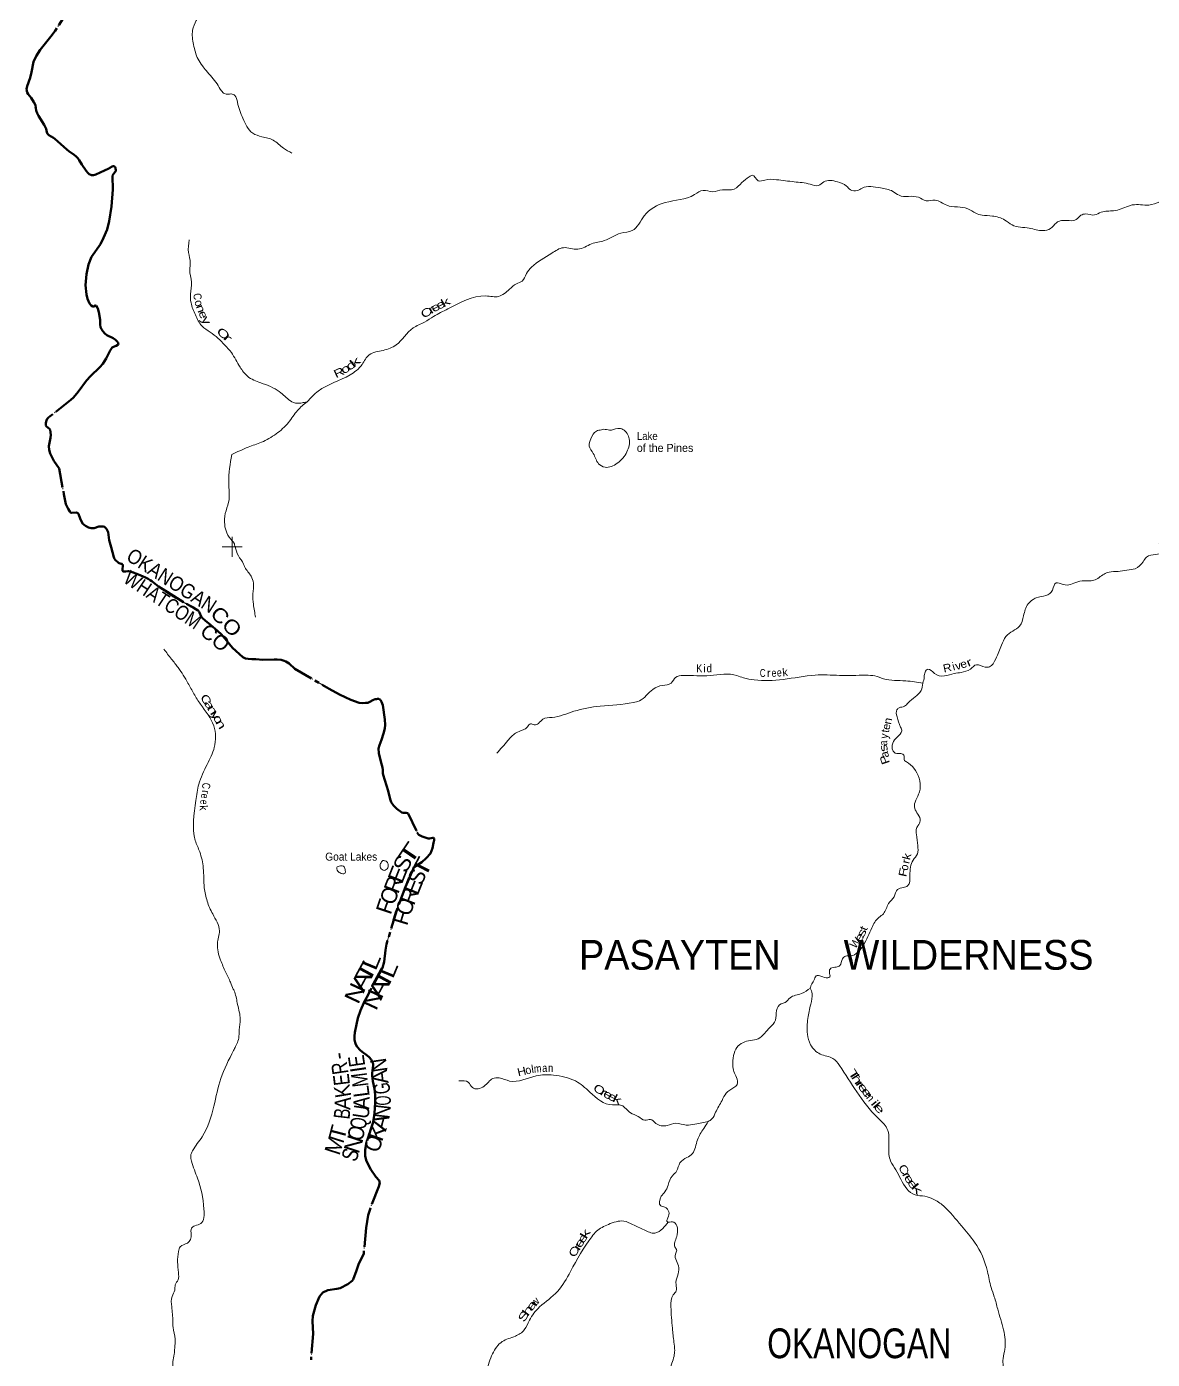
# Model space of a CAD drawing. Header units: feet. Extents: x -2 to 244583, y 367190 to 553316.
# Drawn here: x 55629 to 83775, y 485303 to 518618 of the extents above; entities that cross this region are included whole.
import ezdxf
from ezdxf.enums import TextEntityAlignment as Align

# ---------------------------------------------------------------- set-up
doc = ezdxf.new("R2010")
doc.units = ezdxf.units.FT
doc.header["$LTSCALE"] = 80
doc.linetypes.add('DOT_DASHED', pattern=[7.7, 5, -1.2, 0.3, -1.2])
doc.linetypes.add('LONG_DASH_SHORT_DASH', pattern=[9.9, 6, -1.2, 1.5, -1.2])
for name, color, linetype, lineweight in [('11', 7, 'LONG_DASH_SHORT_DASH', 60), ('39', 7, 'Continuous', 13), ('4', 7, 'Continuous', 13), ('41', 7, 'Continuous', 13), ('44', 7, 'DOT_DASHED', 13)]:
    doc.layers.add(name, color=color, linetype=linetype, lineweight=lineweight)
doc.layers.add('12', color=7, linetype='Continuous')

msp = doc.modelspace()

# ---------------------------------------------------------------- linework, layer by layer
at = {"layer": '11'}
for points in [[(56692.47, 519063.15), (56339.16, 518513.79), (56237.49, 518375.13), (55963.54, 518038.21), (55864.73, 517884.37), (55800.1, 517734.84), (55749.51, 517476.55), (55720.14, 517341.46), (55642.82, 517130.85), (55629.06, 517059.5), (55629.57, 517014.33), (55643.24, 516969.03), (55668.42, 516927.44), (55739.88, 516840.69), (55810.92, 516730.32), (55859.66, 516636.76), (55853.53, 516625.92), (55858.83, 516583.78), (55870.88, 516521.79), (55891.27, 516455.76), (55922.51, 516391), (56063.66, 516164.04), (56101.76, 516096.59), (56114.9, 516065.14), (56132.35, 515977.48), (56147.17, 515941.22), (56183.77, 515903.58), (56242.33, 515870.19), (56298.26, 515840.66), (56333.1, 515813.78), (56631.94, 515543.9), (56685.09, 515502.98), (56818.77, 515414.67), (56868.38, 515374.53), (56909.38, 515329.56), (56944.56, 515277.14), (57004.97, 515171.3), (57116.39, 515010.92), (57155.17, 514964.61), (57193.35, 514931.2), (57229.88, 514910.92), (57248.17, 514905.06), (57264.94, 514902.47), (57286.92, 514902.36), (57302.77, 514904.2), (57330.17, 514910.37), (57355.29, 514918.67), (57680.76, 515068.31), (57710.88, 515084.89), (57765.75, 515118.23), (57789.71, 515127.91), (57802.2, 515130.52), (57805.27, 515130.73)], [(57805.27, 515130.73), (57810.26, 515131.09), (57816.88, 515130.34), (57822.9, 515127.91), (57829.37, 515123.1), (57835.74, 515115.63), (57841.07, 515106.71), (57847.92, 515090.06), (57853.91, 515066.53), (57857.38, 515035.42), (57856.23, 515017.43), (57849.52, 514999.16), (57836.12, 514978.16), (57793.31, 514924.05), (57779.44, 514898.95), (57774.54, 514880.24), (57780.12, 514545.37), (57746.98, 514123.7), (57695.34, 513757.92), (57642.01, 513548.84), (57552.32, 513336.55), (57472, 513180.61), (57252.27, 512863.11), (57175.7, 512675.79), (57126.52, 512431.01), (57104.42, 512153.7), (57121.75, 511923.21), (57149.86, 511817.74), (57200.88, 511700.67), (57240.95, 511650.31), (57285.17, 511620.45), (57304.83, 511625.94), (57347.42, 511650.38), (57365.77, 511648.1), (57405.12, 511576.17), (57433.57, 511482.19), (57469.81, 511285.48), (57468.65, 511168.69), (57479.11, 511107.94), (57501.43, 511055.03), (57530.12, 511009.36), (57584.9, 510944.05), (57633.66, 510904.03), (57794.36, 510830.16), (57849.29, 510792.99), (57895.41, 510743.75), (57915.13, 510711.89), (57921.77, 510690.93), (57918.1, 510670.51), (57908.84, 510660.54), (57867.86, 510639.83), (57801.9, 510614.56), (57768.22, 510593.75), (57717.95, 510520.67), (57617.45, 510323.84), (57534.02, 510186.21), (57461.02, 510105.3), (57226.1, 509884.98), (57122.73, 509772.92), (56920.85, 509493.47), (56800.91, 509348.49), (56733.55, 509286.38), (56175.73, 508847.33), (56144.65, 508816.46), (56121.94, 508770.05), (56110.47, 508716.59), (56110.8, 508649.37), (56124.48, 508618.89), (56201.13, 508564.98), (56220.77, 508539.3), (56229.6, 508416.22), (56223.81, 508336.95), (56180.76, 508132.93), (56188.79, 508041.71), (56218.96, 507951.11), (56310.06, 507768.59), (56440.47, 507569.1), (56560.18, 506933.21), (56610.72, 506684.02), (56664.78, 506565.06), (56704.73, 506499.22), (56725.91, 506476.56), (56752.51, 506467.83), (56874.24, 506469.53), (56905.05, 506459.88), (56922.35, 506441.15), (56942.38, 506392.58), (56980.84, 506280.93), (57035.04, 506193.25), (57096.47, 506138.59), (57176.83, 506097.94), (57242.06, 506081.66), (57315.08, 506077.49), (57436.95, 506119.29), (57492.78, 506126.98), (57543.96, 506124.66), (57577.55, 506111.96), (57628.7, 506063.23), (57663.37, 505981.46), (57691.76, 505780.88), (57741.39, 505608.53)], [(57741.81, 505606.92), (57807.94, 505353.11), (57816.08, 505328.29), (57826.1, 505310.51), (57839.74, 505292.87), (57860.99, 505271.2), (57897.95, 505238.65), (57913.29, 505225.35), (57924.77, 505218.09), (57942.98, 505209.93), (57992.88, 505193.51), (58010.33, 505185.89), (58022.79, 505177.9), (58029.49, 505170.49), (58035.06, 505156.23), (58036.37, 505136.46), (58024.14, 505052.59), (58024.26, 505028.49), (58028.79, 505013.97), (58035.76, 505005.38), (58049.8, 504998.4), (58071.7, 504994.34), (58109.42, 504996), (58159.36, 505002.48), (58175.08, 505003.01), (58205.37, 504998.36), (58266.47, 504978.98), (58381.99, 504939.81), (58483.01, 504898.98), (58598.49, 504848.2), (58665.59, 504813.5), (58720.49, 504779.47), (58758.86, 504752.3), (58929.89, 504621.39), (59141.4, 504486.46), (59628.44, 504186.18), (59814.14, 504083.37), (59897.74, 504033.98), (59917.87, 504019.88), (59926.86, 504011.1), (59936.1, 503999.68), (59943.51, 503988.33), (59952.34, 503971.79), (59992.82, 503874.69), (60006.26, 503852.46), (60018.34, 503837.92), (60089.21, 503776.99), (60225.03, 503666.82), (60346.44, 503560.78), (60484.14, 503437.66), (60552.44, 503363.43), (60773.88, 503088.59)], [(60773.88, 503088.59), (61033.71, 502858.7), (61104.42, 502826.27), (61164.1, 502813.54), (61259.04, 502806.04), (61358.05, 502802.74), (61535.06, 502790.3), (61820.03, 502799.95), (61892.85, 502798.46), (61994.59, 502786.59), (62066.16, 502768.34), (62111.56, 502750.68), (62189.38, 502698.32), (62337.23, 502568.24), (63196.18, 502061.17), (63447.73, 501924.94), (63736.92, 501793.65), (63941.34, 501718.57), (64020.72, 501708.79), (64097.87, 501711.08), (64159.62, 501718.78), (64194.42, 501730), (64303.27, 501789.65), (64341.47, 501802.54), (64374.78, 501810.16), (64405.54, 501813.41), (64431.38, 501811.01), (64457.31, 501800.53), (64472.8, 501787.7), (64504.37, 501743.9), (64521.85, 501702.19), (64532.81, 501653.48), (64586.16, 501295.65), (64591.95, 501162.08), (64583.19, 501076.24), (64552.23, 500950.15), (64501.93, 500790.81), (64447.76, 500654.49), (64430.54, 500573.68), (64435.89, 500453.12), (64488.39, 500245.33), (64524.45, 500099.7), (64532.38, 500039.31), (64532.95, 499960.91), (64541.45, 499915.42), (64669.22, 499517.66), (64715.25, 499306.15), (64741.21, 499234.12), (64797.99, 499149.53), (64885.19, 499065.44), (65009.39, 498972.39), (65044.76, 498964.24), (65121.8, 498962.6), (65150.72, 498958.12), (65171.4, 498947.62), (65396.44, 498467.97), (65436.25, 498416.21), (65520.2, 498371.36), (65667.37, 498325.96), (65697.66, 498325.71), (65781.09, 498342.26), (65803.64, 498338.66), (65816.9, 498324.28), (65821.73, 498301.65), (65819.77, 498278.01), (65801.95, 498212.24), (65777.41, 498083.71), (65727.68, 497948.7), (65621.73, 497833.27), (65507.45, 497730.65), (65328.37, 497617.35), (65312.27, 497603.83), (65293.36, 497555.86), (65105.19, 497118.73), (64882.12, 496536.01), (64627.15, 495683.9), (64599.09, 495528.09), (64567.91, 495239.68), (64526.77, 495089.08), (64197.48, 494483.43), (64058.98, 494212.89), (63978.53, 494023.04), (63912.74, 493829.65), (63872.87, 493677.62), (63837.09, 493472.21), (63828.66, 493381.23), (63825.7, 493287.37), (63839.04, 493223.88), (63860.74, 493175.96), (63897.09, 493118.55), (63968.75, 493031.2), (64016.14, 492991.36), (64146.79, 492900.74), (64192.6, 492857.48), (64242.76, 492796.03), (64269.09, 492752.09), (64282, 492718.2), (64288.96, 492681.48)], [(64288.96, 492681.48), (64290.81, 492650.35), (64287.2, 492591.84), (64266.72, 492457.07), (64263.97, 492390.99), (64283.49, 492254.65), (64322.6, 492064.1), (64342.63, 491915.29), (64344.75, 491713.55), (64324.89, 491456), (64289.56, 491233.65), (64124.98, 490731.7), (64090.5, 490541.66), (64089.4, 490384.92), (64124.17, 490256.66), (64235.61, 490052.44), (64361.74, 489864.13), (64439.96, 489773.51), (64455.84, 489718.89), (64433.74, 489627.61), (64214.1, 489059.72), (64164.68, 488903.63), (64118.89, 488591.32), (64057.28, 487950.69), (63928.3, 487677.18), (63877.16, 487526.35), (63790.88, 487296.04), (63768.59, 487264.14), (63661.71, 487178.63), (63467.51, 487085.94), (63385.64, 487062.52), (63163.51, 487031.27), (63038.03, 486977.48), (62951.7, 486875.75), (62858.67, 486660.47), (62781.91, 486391.3), (62772.29, 486260.69), (62791.21, 485939.43), (62743.71, 485359.17), (62747, 485288.55)]]:
    msp.add_lwpolyline(points, dxfattribs=at)
at = {"layer": '39'}
for points in [[(60725.41, 520757.15), (60404.45, 520124.14), (60300.23, 519839.64), (60252.17, 519604.3), (60188.39, 519324.26), (60043.55, 519051.48), (59868.45, 518768.28), (59777.89, 518530.48), (59802.07, 518168.33), (59916.12, 517807.4), (60022.4, 517642.16)], [(60022.4, 517642.16), (60114.84, 517519.6), (60391.79, 517186.35), (60498.93, 517015.35), (60576.66, 516943.26), (60742.14, 516934.67)], [(60736.13, 516937.14), (60834.95, 516896.47), (60900.49, 516726.74), (61035.89, 516326.57), (61280.38, 515955.35), (61511.37, 515867.52), (61794.95, 515779.99), (62052.78, 515576.89), (62261.67, 515458.57)], [(62639.39, 509240.48), (62919.24, 509509.28), (63714.18, 509912.52), (64014.3, 510171.31), (64197.17, 510417.31), (64542.51, 510524.49), (64867.47, 510661.93), (65292.2, 511085.41), (65580.71, 511232.77), (65802.51, 511373.7), (66161.62, 511561.95), (67112.69, 511885.04), (67430.27, 511874.63), (67700.44, 512052.27), (67873.72, 512188.88), (68021.03, 512258.53), (68125.32, 512443.35), (68253.98, 512606.04), (68757.94, 512955.04), (69050.55, 513092.3), (69410.74, 513053.78), (69753.92, 513189.29), (70071.07, 513270), (70484.8, 513456.52), (70769.67, 513520.84), (71071.27, 513891.01), (71595.55, 514219.87), (72330.79, 514420.3), (72540.64, 514524.71), (72783.51, 514489.59), (73025.97, 514539.52), (73323.2, 514557.34), (73512.55, 514718.34), (73695.88, 514867.15), (73772.56, 514904.02), (73920.86, 514767.14), (74086.63, 514784.25), (74377.84, 514791.92), (74821.02, 514739.67), (75217.74, 514677.05), (75426.2, 514647.82), (75559.26, 514737.64), (75901.06, 514739.51), (76124.05, 514633.41), (76225.61, 514542.86), (76395.61, 514519.49), (76516.66, 514582.92), (76975.76, 514587.46), (77285.62, 514500.06), (77441.83, 514401.7), (77925.46, 514351.7), (78120.04, 514263.68), (78344.47, 514279.08), (78634.3, 514153.11), (79160.57, 514066.89), (79359.32, 513954.59), (79517.29, 513908.89), (79774.28, 513883.97), (80086.23, 513782.42), (80266.83, 513659.89), (80698.02, 513579.24), (81036.07, 513518.32), (81225.94, 513569.98), (81378.95, 513716.6), (81502.07, 513769.92), (81874.08, 513798.28), (81990.89, 513902.18), (82106.01, 513935.21), (82330.64, 513910.11), (82498.17, 513979.87), (82807.45, 514015.99), (83174.99, 514131.39), (83273.96, 514160.28), (83686.57, 514158.49), (84205.16, 514408.35), (84527.23, 514728), (84839.05, 515075.95), (85176.07, 515231.68), (85675.45, 515270.86), (85822.83, 515324.31), (85953.6, 515470.81), (86280.09, 515711.52), (86659.03, 515982.89), (86802.62, 515983.68), (86892.69, 515759.42), (86885.37, 515599.42), (87090.02, 515521.58), (87249.89, 515502.2), (87272.71, 515382.87), (87307.79, 515237.27), (87463.59, 515223.95)], [(59695.08, 513287.99), (59676.26, 512969.94), (59721.54, 512715.3), (59705.19, 512543.05), (59753.11, 512231.75), (59725.98, 511933.86), (59738.45, 511717.36), (59847.06, 511410.73), (60014.08, 511133.04), (60218.2, 510981.26), (60586.16, 510657.03), (60753.3, 510476.64)], [(60753.3, 510476.64), (60966.65, 510106.03), (61149.77, 509878.23), (61482.25, 509714.02), (61946.47, 509493.83), (62222.63, 509266.54), (62392.83, 509202.68), (62516.15, 509213.48), (62633.67, 509235.29)], [(60758.71, 507920.14), (61170.41, 508106.65), (61499.49, 508229.94), (61866.59, 508438.48), (62172.67, 508719.58), (62403.78, 509026.58), (62639.39, 509240.48)], [(70005.75, 508536.76), (69875.5, 508506.61), (69736.86, 508317.55), (69695.27, 508133.06), (69797.28, 507949.37), (69929.97, 507692.94), (70090.18, 507604.73), (70395.11, 507703.59), (70638.46, 507990.42), (70697.59, 508310.66), (70538.69, 508548.71), (70409.13, 508574.33), (70198.99, 508530.66), (70063.38, 508552.19), (70000.76, 508535.65)], [(60758.71, 507920.14), (60681.57, 507223.94), (60679.4, 506730.29), (60595.42, 506445.99), (60580.21, 506168.47), (60635.09, 505962.52), (60768.71, 505761.02)], [(60768.57, 505761.19), (60821.98, 505693.22), (60836.42, 505634.58), (60842.76, 505618.28)], [(60842.76, 505618.28), (60922.17, 505393.01), (61053.01, 505185.05), (61085.88, 505106.23), (61241.14, 504880.17), (61298.86, 504708.3), (61286.28, 504438.88), (61297.96, 504177.68), (61325.27, 504011.75), (61348.46, 503857.94)], [(83943.75, 505698.25), (84038.78, 505594.21), (84015.12, 505486.76), (83861.59, 505421.19), (83629.07, 505357.26), (83542.66, 505243.42), (83349.28, 505068.29), (83138.87, 505032.82), (82916.28, 505001.35), (82693.62, 504982.02), (82568.34, 504934.82), (82314.09, 504777.62), (82016.45, 504766.02), (81812.27, 504704.26), (81642.43, 504656.84), (81443.66, 504708.52), (81372.74, 504714.24), (81278.63, 504533.53), (81113.37, 504397.02), (80872.71, 504339.13), (80775.81, 504285.99), (80671.09, 504186.24), (80555.38, 503892), (80453.64, 503630.24), (80284.23, 503509.91), (80114.94, 503371.36), (80006.86, 503154.13), (79859.01, 502815.18), (79700.21, 502613.89), (79592.9, 502609.31), (79379.9, 502669.02), (79224.61, 502558.89), (78996.26, 502474.73), (78822.26, 502445.51), (78575.53, 502387.59), (78326.06, 502449.14), (78163.43, 502553.65), (78092.95, 502484.44), (78071.38, 502364.85), (78037.9, 502204.69)], [(59059.07, 503057.16), (59250.85, 502807.73), (59416.39, 502594.81), (59662.53, 502207.55), (59811.77, 501939.94), (59977.21, 501678.39), (60308.06, 501139.08), (60321.11, 500602.17), (60142.1, 500174.88), (59932.59, 499678.75), (59862.93, 499271.6), (59846.69, 498272.79), (59955.41, 497989.02), (60045.66, 497585.73), (60070.96, 497093.38), (60143.13, 496756.97), (60280.11, 496436.7), (60449.27, 496015.09), (60400.03, 495697.06), (60478.12, 495283.66), (60603, 494987.71), (60727.96, 494728.24), (60796.62, 494557.85)], [(67381.47, 500454.91), (67661.11, 500770.21), (67852.39, 500957.48), (68046.33, 501039.44), (68153.23, 501112.88), (68227.69, 501192.23), (68321.02, 501164.34), (68426.11, 501201.31), (68538.9, 501307.18), (68765.46, 501350.83), (69309.34, 501503.39), (69970.82, 501632.22), (70798.61, 501721.37), (70948.21, 501764.64), (71286.75, 502051.87), (71525.13, 502152.28), (71743.51, 502210.07), (71854.05, 502352.38), (72044.15, 502397.88), (72718.55, 502397.15), (73388.89, 502398.44), (73549.24, 502338.47), (73818.88, 502289.17), (74543.85, 502298.83), (75343.15, 502410.11), (75950.77, 502400.96), (76610.97, 502404.22), (76839.92, 502387.12), (77052.98, 502317.29), (77608.21, 502263.32), (78038.06, 502205.44)], [(78037.9, 502204.69), (77992.41, 502022.19), (77666.14, 501714.76), (77577.54, 501629.27), (77446.12, 501592.16), (77389.7, 501543.28), (77390.74, 501369.11), (77481.39, 501108.3), (77510.32, 501011.23), (77393.75, 500860.79), (77285.31, 500704.31), (77286.38, 500524.06), (77343.47, 500459.54), (77534, 500432.12), (77572.86, 500367.51), (77567.23, 500292.54), (77626.27, 500240.18), (77813.55, 500079.08), (77966.51, 499555.3), (77930.79, 499431.58), (77840.86, 499228.61), (77833.67, 499074.66), (77913.49, 498933.28), (77971.19, 498765.47), (77915.21, 498643.68), (77873.23, 498550.31), (77873.98, 498424.75), (77908.03, 498145.43), (77901.17, 497936.79), (77794.75, 497782.35), (77713.97, 497401.2), (77656.79, 497139.66), (77551.71, 497100.66), (77402.15, 497049.29), (77316.15, 496866.6), (77181.47, 496695.81), (77051.32, 496444.03), (76936.44, 496350.31), (76759.76, 496090.2), (76547.67, 495653.72), (76235.32, 495390.92), (76105.76, 495382.18), (76027.18, 495314.96), (75963.37, 495146.55), (75870.44, 495107.61), (75732.9, 495078.58), (75699.04, 494981.2), (75709.85, 494865.81), (75663.43, 494839.25), (75489, 494882.95), (75371.51, 494888.45), (75311.43, 494774.73), (75245.27, 494660.99), (75223.43, 494585.95)], [(64534.4, 497772.05), (64479.48, 497696.36), (64480.09, 497593.08), (64567.57, 497526.68), (64656.3, 497589.9), (64659.67, 497705.35), (64614.82, 497755.76), (64534.4, 497772.05)], [(63477.32, 497642.81), (63384.42, 497597.8), (63396.97, 497531.02), (63464.21, 497462.5), (63585.79, 497450.95), (63591.27, 497552.24), (63554.36, 497629.01), (63476.94, 497642.62)], [(60796.62, 494557.85), (60830.88, 494478.44), (60903.57, 494172.99), (60970.55, 493806.75), (60945.82, 493537.27), (60930.83, 493332.64), (60883.76, 493191.34), (60852.47, 493124.25), (60801.5, 493024.68)], [(75223.64, 494585.26), (75001.48, 494447.14), (74718.57, 494342.45), (74595.72, 494226.41), (74496.69, 494191.49), (74378.21, 494022.81), (74349.27, 493779.63), (74212.64, 493596.69), (74081.83, 493456.3), (73916.58, 493317.76), (73726.46, 493276.32), (73389.28, 493102.51), (73305.43, 492897.54), (73284.61, 492652.38), (73311.85, 492498.6), (73379.57, 492349.07), (73394.77, 492174.97), (73312.21, 492095.58), (73120.64, 491956.91), (73016.4, 491776.15), (72856.12, 491481.7), (72763.95, 491315.17), (72671.2, 491245.85)], [(75223.43, 494585.95), (75266.8, 494444.4), (75233.95, 494178.93), (75163.13, 493826.18), (75151.29, 493431.2), (75231.84, 493166.29), (75472.19, 492934.57), (75788.78, 492824.74), (75951.86, 492645.3), (76385.08, 491991.25), (76911.45, 491337.67), (77139.82, 491077.54), (77185.13, 490607.9), (77231.77, 490255.74), (77362.65, 490041.71), (77485.56, 489805.36), (77844.31, 489416.26), (78087.55, 489378.98), (78296.56, 489309.12), (78550.72, 489140.26), (79001.25, 488640.22), (79331.76, 488230.72), (79652.03, 487499.16), (79743.49, 487102.66), (79823.86, 486868.13), (79908.74, 486556.66), (80053.56, 486040.93), (80084.8, 485553), (80043.62, 485325.97), (80088.43, 484939.36), (80155.78, 484510.34), (80069.72, 484337.77), (80018.25, 484137.02), (80106.72, 483904.55), (80417.32, 483436.22), (80608.73, 483260.97), (80801.9, 483130.28), (80855.93, 482897.64), (80806.55, 482686.77), (80646.28, 482392.32), (80592.62, 482219.91), (80585.35, 482080.13), (80665.02, 481963.06), (80726.15, 481900.58), (80718.43, 481835.73), (80704.47, 481799.21)], [(60801.5, 493024.68), (60486.16, 492323.62), (60310.66, 491632.95), (60019.62, 490869.48), (59778.02, 490517.23), (59731.2, 490389.65), (59749.14, 490255.91), (59902.1, 489830.27), (60062.42, 489054.11), (59982.74, 488697.62), (59836.89, 488643.09), (59749.73, 488582.41), (59745.36, 488426.41), (59647.75, 488211.77), (59469.43, 488118.78), (59424.66, 487999.29), (59423.57, 487472.53), (59415.09, 487290.2), (59346.02, 487168.71), (59333.59, 487032.98), (59264.45, 486877.06), (59255.82, 486617.74), (59283.41, 486255.05), (59289.16, 486103.09), (59341.18, 485807.23), (59330.6, 485584.38), (59318.14, 485432.44), (59285.37, 485248.11), (59375.41, 484739.47), (59391.04, 484469.99), (59338.19, 484362.68), (59293.22, 484152.02), (59306.89, 483908.88), (59207.38, 483748.94), (59164.43, 483538.28), (59187.59, 482991.23), (59202.86, 482545.49), (59139.37, 482186.95), (59085.79, 481727.11), (59085.36, 481516.4), (59190.05, 481244.79), (59353.11, 480811.03), (59718.14, 480160.25), (59758.04, 479878.59), (59654.2, 479584.93), (59508.07, 479398.71), (59388.63, 479388.72), (59331.85, 479338.13), (59327.51, 479198.34), (59381.75, 478997.7), (59575.47, 478707.76), (59674.13, 478454.39), (59749.9, 477901.19), (59838.5, 477680.25), (60263.98, 476895.68), (60304.12, 476731.53), (60356.43, 476575.46), (60404.87, 476510.57), (60459.23, 476366.66), (60513.55, 476208.57), (60515.15, 475999.89), (60528.97, 475833.74), (60575.07, 475610.82), (60523.64, 475211.75), (60492.68, 474926.12), (60494, 474585.74), (60430.69, 474314.33), (60335.31, 474196.93), (60198.31, 474047.67)], [(66433.6, 492262.12), (66670.72, 492232.91), (66774.81, 492097.73), (67066.24, 492131.57), (67281.8, 492323.01), (67445.74, 492340.02), (67705.44, 492260.3), (68368.95, 492389.14), (68800.21, 492407.47), (69349.9, 492262.34), (69712.04, 491984.64), (70276.95, 491663.39), (70503.84, 491652.36), (70723.67, 491465.09), (70918.61, 491376.94), (71087.27, 491282.59), (71228.92, 491301.52), (71361.15, 491200.91), (71645, 491147.63), (71863.39, 491203.39), (72118.82, 491160.09), (72339.42, 491185.48), (72675.09, 491248.76)], [(72671.2, 491245.85), (72556.8, 491071.12), (72400.48, 490792.88), (72274.95, 490445.95), (72139.84, 490348.07), (71964.4, 490219.61), (71880.6, 490008.57), (71773.95, 489892.6), (71667.99, 489659.17), (71587.98, 489490.68), (71497.51, 489378.85), (71482.72, 489139.79), (71588.22, 489107.91), (71686.12, 488992.95), (71660.69, 488840.93), (71638.9, 488757.79), (71667.41, 488731.6)], [(64994.03, 481604.18), (65277.39, 481974.18), (65549.75, 482149.7), (65724.19, 482446.24), (66071.75, 482577.58), (66433.8, 482656.32), (66465.62, 482753.69), (66396.34, 483166.5), (66310.06, 483372.65), (66318.73, 483619.78), (66485.64, 483819.08), (66663.96, 484144), (66874.27, 484537.94), (67085.37, 484800.24), (67138.78, 485013.15), (67280.04, 485441.18), (67521.25, 485748.18), (67848.53, 485883.47), (68072.4, 486040.52), (68200.59, 486280.13), (68455.82, 486613.53), (68899.09, 486998.49), (69226.22, 487500.35), (69759.78, 488369.79), (69878.46, 488506.07), (70173.14, 488675.62), (70559.46, 488758.54), (70778.67, 488676.59), (71067.04, 488542.32), (71334.87, 488458.58), (71534.68, 488575), (71667.41, 488731.6)], [(71667.41, 488731.6), (71809.18, 488730.28), (71884.2, 488374.2), (71839.16, 488114.75), (71882.18, 488031.93), (71850.35, 487934.56), (71937.42, 487594.74), (71900.18, 487385.96), (71865, 487171.11), (71871.99, 487017.22), (71797.63, 486919.64), (71738.65, 486619.61), (71774.26, 486079.04), (71812.75, 485734.94), (71832.21, 485526.44), (71814.83, 485384.58), (71699.48, 485027.57), (71369.4, 484339.38), (71202.18, 484190.71), (71097.69, 484052.47), (71042.69, 483764.61), (70891.48, 482965.92), (70830.5, 482661.83), (70827.08, 482214.23), (70870.77, 481675.73), (70964.73, 481540.5), (71024.64, 481342.32), (70977.47, 481099.05), (70800.91, 480818.7), (70785.23, 480731.53), (70859.07, 480573.93), (70847.68, 480446.28), (70777.84, 480269.74), (70859.84, 480102.05), (70884.6, 480025.21)]]:
    msp.add_spline(points, degree=3, dxfattribs=at)
at = {"layer": '4'}
for p, q in [((60766.19, 505867.52), (60767.91, 505367.52)), ((60766.19, 505867.52), (60767.91, 505367.52)), ((60766.19, 505867.52), (60767.91, 505367.52)), ((60766.19, 505867.52), (60767.91, 505367.52)), ((60766.19, 505867.52), (60767.91, 505367.52)), ((60766.19, 505867.52), (60767.91, 505367.52)), ((60766.19, 505867.52), (60767.91, 505367.52)), ((61017.05, 505618.38), (60517.06, 505616.66)), ((61017.05, 505618.38), (60517.06, 505616.66)), ((61017.05, 505618.38), (60517.06, 505616.66)), ((61017.05, 505618.38), (60517.06, 505616.66)), ((61017.05, 505618.38), (60517.06, 505616.66)), ((61017.05, 505618.38), (60517.06, 505616.66)), ((61017.05, 505618.38), (60517.06, 505616.66))]:
    msp.add_line(p, q, dxfattribs=at)
at = {"layer": '44'}
for points in [[(56692.47, 519063.15), (56339.16, 518513.79), (56237.49, 518375.13), (55963.54, 518038.21), (55864.73, 517884.37), (55800.1, 517734.84), (55749.51, 517476.55), (55720.14, 517341.46), (55642.82, 517130.85), (55629.06, 517059.5), (55629.57, 517014.33), (55643.24, 516969.03), (55668.42, 516927.44), (55739.88, 516840.69), (55810.92, 516730.32), (55859.66, 516636.76), (55853.53, 516625.92), (55858.83, 516583.78), (55870.88, 516521.79), (55891.27, 516455.76), (55922.51, 516391), (56063.66, 516164.04), (56101.76, 516096.59), (56114.9, 516065.14), (56132.35, 515977.48), (56147.17, 515941.22), (56183.77, 515903.58), (56242.33, 515870.19), (56298.26, 515840.66), (56333.1, 515813.78), (56631.94, 515543.9), (56685.09, 515502.98), (56818.77, 515414.67), (56868.38, 515374.53), (56909.38, 515329.56), (56944.56, 515277.14), (57004.97, 515171.3), (57116.39, 515010.92), (57155.17, 514964.61), (57193.35, 514931.2), (57229.88, 514910.92), (57248.17, 514905.06), (57264.94, 514902.47), (57286.92, 514902.36), (57302.77, 514904.2), (57330.17, 514910.37), (57355.29, 514918.67), (57680.76, 515068.31), (57710.88, 515084.89), (57765.75, 515118.23), (57789.71, 515127.91), (57802.2, 515130.52), (57805.27, 515130.73)], [(57805.27, 515130.73), (57810.26, 515131.09), (57816.88, 515130.34), (57822.9, 515127.91), (57829.37, 515123.1), (57835.74, 515115.63), (57841.07, 515106.71), (57847.92, 515090.06), (57853.91, 515066.53), (57857.38, 515035.42), (57856.23, 515017.43), (57849.52, 514999.16), (57836.12, 514978.16), (57793.31, 514924.05), (57779.44, 514898.95), (57774.54, 514880.24), (57780.12, 514545.37), (57746.98, 514123.7), (57695.34, 513757.92), (57642.01, 513548.84), (57552.32, 513336.55), (57472, 513180.61), (57252.27, 512863.11), (57175.7, 512675.79), (57126.52, 512431.01), (57104.42, 512153.7), (57121.75, 511923.21), (57149.86, 511817.74), (57200.88, 511700.67), (57240.95, 511650.31), (57285.17, 511620.45), (57304.83, 511625.94), (57347.42, 511650.38), (57365.77, 511648.1), (57405.12, 511576.17), (57433.57, 511482.19), (57469.81, 511285.48), (57468.65, 511168.69), (57479.11, 511107.94), (57501.43, 511055.03), (57530.12, 511009.36), (57584.9, 510944.05), (57633.66, 510904.03), (57794.36, 510830.16), (57849.29, 510792.99), (57895.41, 510743.75), (57915.13, 510711.89), (57921.77, 510690.93), (57918.1, 510670.51), (57908.84, 510660.54), (57867.86, 510639.83), (57801.9, 510614.56), (57768.22, 510593.75), (57717.95, 510520.67), (57617.45, 510323.84), (57534.02, 510186.21), (57461.02, 510105.3), (57226.1, 509884.98), (57122.73, 509772.92), (56920.85, 509493.47), (56800.91, 509348.49), (56733.55, 509286.38), (56175.73, 508847.33), (56144.65, 508816.46), (56121.94, 508770.05), (56110.47, 508716.59), (56110.8, 508649.37), (56124.48, 508618.89), (56201.13, 508564.98), (56220.77, 508539.3), (56229.6, 508416.22), (56223.81, 508336.95), (56180.76, 508132.93), (56188.79, 508041.71), (56218.96, 507951.11), (56310.06, 507768.59), (56440.47, 507569.1), (56560.18, 506933.21), (56610.72, 506684.02), (56664.78, 506565.06), (56704.73, 506499.22), (56725.91, 506476.56), (56752.51, 506467.83), (56874.24, 506469.53), (56905.05, 506459.88), (56922.35, 506441.15), (56942.38, 506392.58), (56980.84, 506280.93), (57035.04, 506193.25), (57096.47, 506138.59), (57176.83, 506097.94), (57242.06, 506081.66), (57315.08, 506077.49), (57436.95, 506119.29), (57492.78, 506126.98), (57543.96, 506124.66), (57577.55, 506111.96), (57628.7, 506063.23), (57663.37, 505981.46), (57691.76, 505780.88), (57741.39, 505608.53)], [(60773.88, 503088.59), (61033.71, 502858.7), (61104.42, 502826.27), (61164.1, 502813.54), (61259.04, 502806.04), (61358.05, 502802.74), (61535.06, 502790.3), (61820.03, 502799.95), (61892.85, 502798.46), (61994.59, 502786.59), (62066.16, 502768.34), (62111.56, 502750.68), (62189.38, 502698.32), (62337.23, 502568.24), (63196.18, 502061.17), (63447.73, 501924.94), (63736.92, 501793.65), (63941.34, 501718.57), (64020.72, 501708.79), (64097.87, 501711.08), (64159.62, 501718.78), (64194.42, 501730), (64303.27, 501789.65), (64341.47, 501802.54), (64374.78, 501810.16), (64405.54, 501813.41), (64431.38, 501811.01), (64457.31, 501800.53), (64472.8, 501787.7), (64504.37, 501743.9), (64521.85, 501702.19), (64532.81, 501653.48), (64586.16, 501295.65), (64591.95, 501162.08), (64583.19, 501076.24), (64552.23, 500950.15), (64501.93, 500790.81), (64447.76, 500654.49), (64430.54, 500573.68), (64435.89, 500453.12), (64488.39, 500245.33), (64524.45, 500099.7), (64532.38, 500039.31), (64532.95, 499960.91), (64541.45, 499915.42), (64669.22, 499517.66), (64715.25, 499306.15), (64741.21, 499234.12), (64797.99, 499149.53), (64885.19, 499065.44), (65009.39, 498972.39), (65044.76, 498964.24), (65121.8, 498962.6), (65150.72, 498958.12), (65171.4, 498947.62), (65396.44, 498467.97), (65436.25, 498416.21), (65520.2, 498371.36), (65667.37, 498325.96), (65697.66, 498325.71), (65781.09, 498342.26), (65803.64, 498338.66), (65816.9, 498324.28), (65821.73, 498301.65), (65819.77, 498278.01), (65801.95, 498212.24), (65777.41, 498083.71), (65727.68, 497948.7), (65621.73, 497833.27), (65507.45, 497730.65), (65328.37, 497617.35), (65312.27, 497603.83), (65293.36, 497555.86), (65105.19, 497118.73), (64882.12, 496536.01), (64627.15, 495683.9), (64599.09, 495528.09), (64567.91, 495239.68), (64526.77, 495089.08), (64197.48, 494483.43), (64058.98, 494212.89), (63978.53, 494023.04), (63912.74, 493829.65), (63872.87, 493677.62), (63837.09, 493472.21), (63828.66, 493381.23), (63825.7, 493287.37), (63839.04, 493223.88), (63860.74, 493175.96), (63897.09, 493118.55), (63968.75, 493031.2), (64016.14, 492991.36), (64146.79, 492900.74), (64192.6, 492857.48), (64242.76, 492796.03), (64269.09, 492752.09), (64282, 492718.2), (64288.96, 492681.48)], [(64288.96, 492681.48), (64290.81, 492650.35), (64287.2, 492591.84), (64266.72, 492457.07), (64263.97, 492390.99), (64283.49, 492254.65), (64322.6, 492064.1), (64342.63, 491915.29), (64344.75, 491713.55), (64324.89, 491456), (64289.56, 491233.65), (64124.98, 490731.7), (64090.5, 490541.66), (64089.4, 490384.92), (64124.17, 490256.66), (64235.61, 490052.44), (64361.74, 489864.13), (64439.96, 489773.51), (64455.84, 489718.89), (64433.74, 489627.61), (64214.1, 489059.72), (64164.68, 488903.63), (64118.89, 488591.32), (64057.28, 487950.69), (63928.3, 487677.18), (63877.16, 487526.35), (63790.88, 487296.04), (63768.59, 487264.14), (63661.71, 487178.63), (63467.51, 487085.94), (63385.64, 487062.52), (63163.51, 487031.27), (63038.03, 486977.48), (62951.7, 486875.75), (62858.67, 486660.47), (62781.91, 486391.3), (62772.29, 486260.69), (62791.21, 485939.43), (62743.71, 485359.17), (62747, 485288.55)]]:
    msp.add_lwpolyline(points, dxfattribs=at)
msp.add_spline([(57741.39, 505608.53), (57809.93, 505345.48), (57907.15, 505230.41), (58022.47, 505178.15), (58045, 505000.06), (58204.71, 504998.57), (58451.5, 504912.33), (58692.26, 504797.73), (58961.46, 504600.22), (59602.98, 504201.49), (59906.51, 504028.39), (60024.08, 503832.4), (60271.05, 503626.71), (60556.54, 503358.39), (60773.88, 503088.59)], degree=3, dxfattribs=at)

# ---------------------------------------------------------------- texts
at = {"layer": '12'}
for s, rotation, width, p in [('OKANOGAN', 327.417, 0.9, (58092.03, 505299.26)), ('WHATCOM', 326.417, 0.85, (58020.34, 504742.76)), ('CO', 315.391, 1.15, (60193.92, 503913.85)), ('CO', 320.391, 1.05, (59933.23, 503448.77))]:
    msp.add_text(s, height=363.6, rotation=rotation, dxfattribs=dict(at, width=width)).set_placement(p)
at = {"layer": '41'}
for s, rotation, width, p in [('C', 277.35, 0.85, (59802.97, 511859.23)), ('o', 287.451, 1.1, (59843.03, 511677.42)), ('e', 26.444, 1.4, (66017.78, 511579.73)), ('k', 28.444, 1.65, (66146.96, 511645.11)), ('n', 289.633, 1.3, (59890.94, 511536.96)), ('e', 291.586, 1.25, (59953.98, 511383.51)), ('y', 297.141, 1.5, (60031.91, 511228.15)), ('C', 32.601, 1.4, (65671.74, 511385.95)), ('r', 32.263, 1.75, (65799.36, 511466.32)), ('e', 28.892, 1.45, (65897.33, 511520.53)), ('C', 320.308, 1.6, (60474.57, 510872.45)), ('r', 318.666, 2.1, (60593.16, 510767.37)), ('R', 24.883, 1.35, (63480.72, 509882.63)), ('o', 31.02, 1.5, (63645.78, 509978.99)), ('c', 37.875, 1.95, (63790.26, 510076.05)), ('k', 37.659, 1.95, (63899.4, 510155.46)), ('e', 16.893, 1.1, (79080.44, 502592.84)), ('r', 23.052, 1.45, (79230.68, 502637.67)), ('K', 359.937, 0.85, (72446.76, 502477.45)), ('d', 359.937, 0.9, (72696.73, 502479.41)), ('C', 0.362, 0.75, (74033.22, 502361.11)), ('e', 3.417, 0.8, (74319.24, 502365.57)), ('e', 3.417, 0.8, (74453.53, 502373.45)), ('R', 12.718, 1.1, (78669.74, 502492.96)), ('v', 13.809, 1.1, (78941.38, 502551.58)), ('C', 302.446, 1.4, (60030.65, 501743.44)), ('a', 301.967, 1.65, (60113.53, 501611.06)), ('n', 301.967, 1.65, (60192.31, 501484.82)), ('y', 301.09, 1.6, (60278.33, 501355.51)), ('o', 301.09, 1.5, (60334.29, 501254.8)), ('n', 301.09, 1.6, (60402.72, 501129.77)), ('n', 78.821, 1.1, (77254.84, 501241.98)), ('a', 88.793, 0.85, (77146.11, 500708.48)), ('y', 82.821, 0.95, (77165.02, 500871.95)), ('s', 107.815, 1.35, (77145.26, 500610.87)), ('a', 101.721, 1.1, (77178, 500439.98)), ('P', 108.472, 1.3, (77175.52, 500322.51)), ('e', 266.533, 0.8, (59987.05, 499387.65)), ('C', 265.896, 0.8, (60019.08, 499645.3)), ('k', 273.166, 0.95, (59955.52, 499084.56)), ('e', 267.06, 0.8, (59969.9, 499235.83)), ('k', 75.817, 1.2, (77730.98, 497850.88)), ('r', 78.002, 1.1, (77704.7, 497727.19)), ('F', 78.066, 1.35, (77640.4, 497456.64)), ('s', 62.839, 1.65, (76592.25, 495918.42)), ('t', 66.549, 1.2, (76643.33, 496041.66)), ('e', 57.529, 1.55, (76532.22, 495802.77)), ('H', 13.776, 1.15, (68030.51, 492402.66)), ('m', 4.504, 0.85, (68413.6, 492474.14)), ('a', 1.733, 0.85, (68584.58, 492488.86)), ('n', 358.991, 0.85, (68729.22, 492488.34)), ('T', 302.189, 1.75, (76229.99, 492362.92)), ('h', 302.189, 1.65, (76303.83, 492253.39)), ('C', 327.255, 1.4, (69884.96, 491968.56)), ('r', 303.52, 1.8, (76387.43, 492130.96)), ('e', 306.032, 1.7, (76467.34, 492030.38)), ('e', 308.47, 1.75, (76559.72, 491911.81)), ('r', 329.772, 1.65, (70007.15, 491896.98)), ('e', 329.772, 1.5, (70116.11, 491836.29)), ('e', 333.075, 1.4, (70230.75, 491776.58)), ('k', 333.075, 1.6, (70351.51, 491715.25)), ('i', 308.47, 1.6, (76753.5, 491652.86)), ('l', 309.224, 1.6, (76803.16, 491596.84)), ('e', 309.224, 1.8, (76870.38, 491514.49)), ('C', 297.364, 1.25, (77472.22, 490007.22)), ('r', 297.587, 1.55, (77544.47, 489875.27)), ('e', 301.24, 1.5, (77611.17, 489758.02)), ('e', 305.828, 1.7, (77703.43, 489626.9)), ('k', 310.546, 2.1, (77815.44, 489503.22)), ('e', 58.41, 1.55, (69612.77, 488278.42)), ('k', 58.41, 1.75, (69679.24, 488391.54)), ('C', 58.516, 1.35, (69398.52, 487942.66)), ('r', 58.41, 1.7, (69480.05, 488065.13)), ('e', 58.41, 1.55, (69539, 488163.49)), ('a', 51.956, 1.85, (68332.3, 486592.28)), ('S', 59.473, 1.55, (68136.89, 486329.59)), ('h', 54.315, 1.75, (68236.14, 486468.05))]:
    msp.add_text(s, height=200, rotation=rotation, dxfattribs=dict(at, width=width)).set_placement(p, align=Align.CENTER)
for s, width, p in [('Lake', 0.9, (70885.24, 508285.18)), ('Goat Lakes', 0.95, (63094.82, 497769.83))]:
    msp.add_text(s, height=200, dxfattribs=dict(at, width=width)).set_placement(p)
msp.add_text('of the Pines', height=200, dxfattribs=at).set_placement((70885.25, 507988.27))
for s, rotation, p in [('i', 16.255, (78830.17, 502530.68)), ('i', 359.937, (72578.25, 502477.3)), ('r', 0.362, (74184.39, 502362.07)), ('k', 6.336, (74600.74, 502384.14)), ('t', 78.821, (77190.33, 500991.96)), ('e', 78.821, (77215.45, 501098.95)), ('r', 266.563, (60009.42, 499494.52)), ('o', 78.066, (77671.08, 497581.89)), ('W', 51.004, (76426.11, 495652.82)), ('o', 12.132, (68190.03, 492440.03)), ('l', 8.323, (68292.22, 492458.77)), ('m', 308.47, (76626.62, 491815.86)), ('w', 45.105, (68408.35, 486672.52))]:
    msp.add_text(s, height=200, rotation=rotation, dxfattribs=at).set_placement(p, align=Align.CENTER)
at = {"layer": '44'}
for s, rotation, width, p in [('T', 55.891, 1.65, (65358.24, 497833.66)), ('S', 62.577, 1.05, (65205.34, 497605.48)), ('T', 62.891, 1.45, (65687.89, 497511.29)), ('E', 68.43, 1.1, (65087.7, 497357.59)), ('S', 66.577, 0.95, (65571.68, 497288.74)), ('R', 68.977, 1.05, (64989.43, 497106.71)), ('R', 68.977, 1.05, (65383.61, 496815.49)), ('E', 68.43, 1.1, (65478.2, 497059)), ('F', 71.213, 1.05, (64783.77, 496559.13)), ('T', 61.498, 1.45, (64292.5, 494895.25)), ('L', 67.576, 1.3, (64427.47, 495173.23)), ('T', 61.498, 1.45, (64734.58, 494718.31)), ('L', 67.576, 1.3, (64858.5, 494974.17)), ('A', 61.675, 1.45, (64171.84, 494668.59)), ('N', 64.979, 1.25, (64017.89, 494374.3)), ('N', 64.979, 1.25, (64467.33, 494215.78)), ('A', 61.675, 1.45, (64606.55, 494484.28)), ('R', 98.341, 0.8, (63654.83, 492608.92)), ('E', 98.341, 0.8, (64076.14, 492788.3)), ('N', 98.341, 0.9, (64632.62, 492685.26)), ('E', 96.958, 0.8, (63697.79, 492317.46)), ('M', 96.958, 0.8, (64154.96, 492314.47)), ('K', 99.454, 0.9, (63722.52, 492039.29)), ('L', 97.454, 0.95, (64190.52, 492022.92)), ('G', 96.454, 0.7, (64710.54, 492099.68)), ('A', 87.122, 0.9, (63731.69, 491693.88)), ('A', 87.122, 0.9, (64199.97, 491706.16)), ('O', 91.122, 0.6, (64734.25, 491777.06)), ('B', 83.354, 0.75, (63713.66, 491424.15)), ('U', 81.354, 0.85, (64194.29, 491462.4)), ('N', 83.354, 0.9, (64716.65, 491478.29)), ('T', 75.378, 1.1, (63607.13, 490920.22)), ('O', 75.378, 0.85, (64064.29, 490911.24)), ('Q', 83.354, 0.7, (64125.98, 491184.96)), ('K', 70.378, 1.1, (64576.49, 490907)), ('A', 75.378, 1.15, (64659.42, 491184.27)), ('N', 72.195, 1.1, (63992.23, 490623.72)), ('O', 69.195, 0.95, (64487.76, 490629.02)), ('S', 72.195, 0.8, (63911.57, 490357.63))]:
    msp.add_text(s, height=400, rotation=rotation, dxfattribs=dict(at, width=width)).set_placement(p, align=Align.CENTER)
for s, rotation, p in [('O', 67.901, (64883.36, 496823.22)), ('O', 67.901, (65277.55, 496546.74)), ('F', 73.213, (65188.65, 496281.83)), ('-', 98.341, (63607.03, 492913.87)), ('I', 98.341, (64114.98, 492582)), ('A', 96.958, (64657.88, 492386.66)), ('M', 72.195, (63514.17, 490593.82))]:
    msp.add_text(s, height=400, rotation=rotation, dxfattribs=at).set_placement(p, align=Align.CENTER)
for s, width, p in [('PASAYTEN      WILDERNESS', 0.95, (75872.1, 495043.49)), ('OKANOGAN', 0.8, (76444.73, 485332.51))]:
    msp.add_text(s, height=743.7, dxfattribs=dict(at, width=width)).set_placement(p, align=Align.CENTER)

doc.saveas('drawing.dxf')
